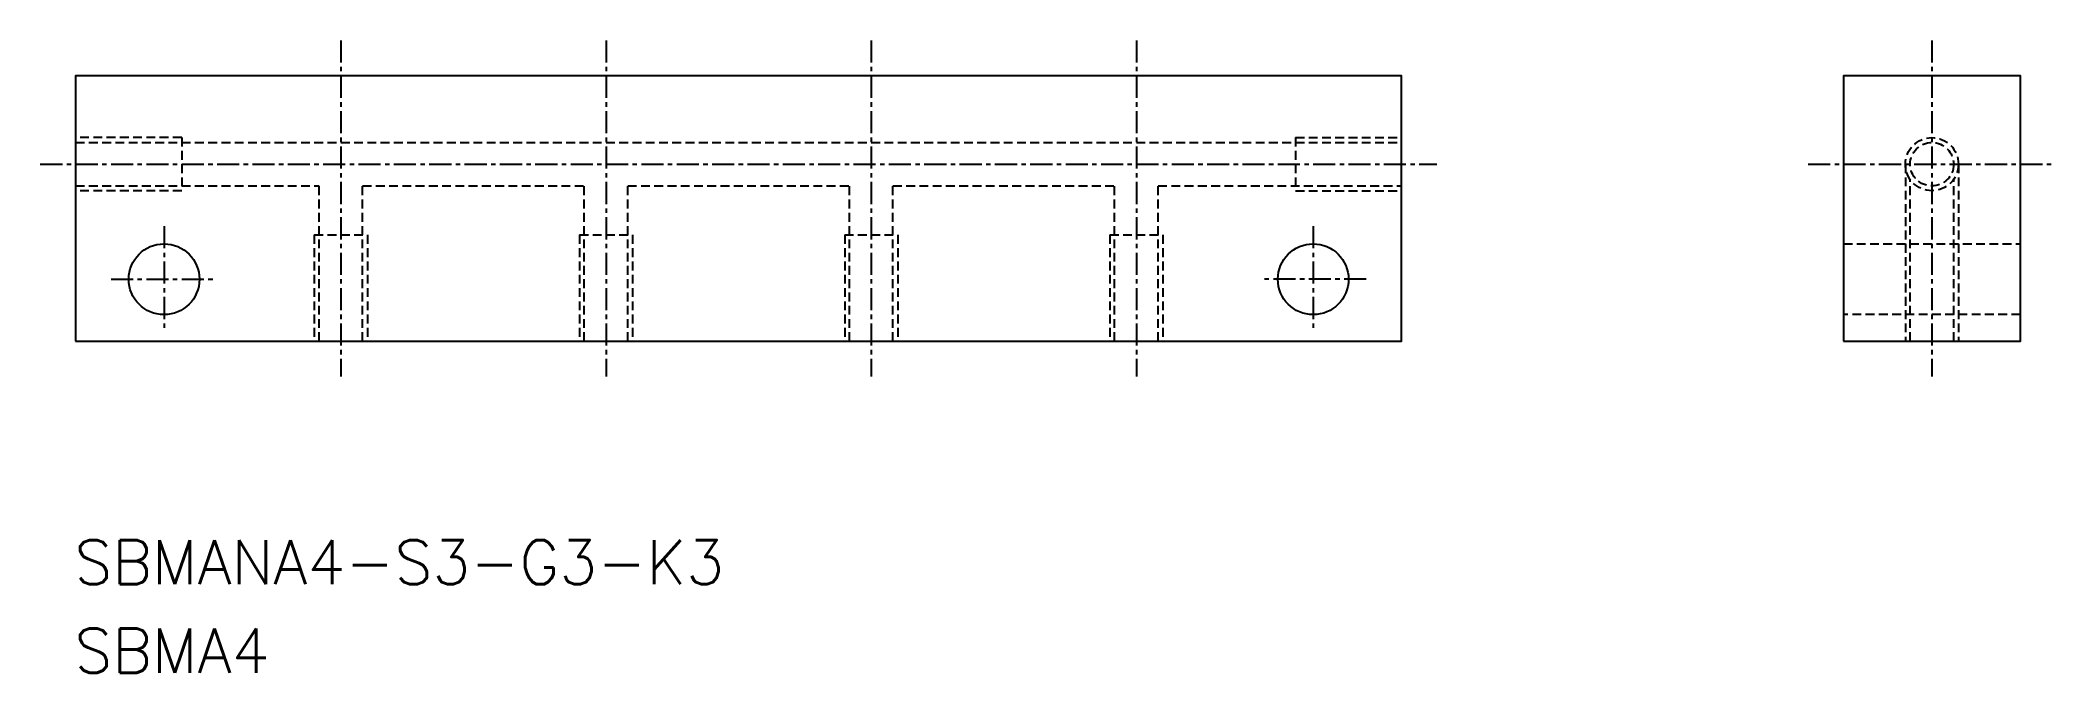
# Model space of a CAD drawing. Extents: x 75 to 189, y 79 to 114.
import ezdxf
from ezdxf.enums import TextEntityAlignment as Align

# ---------------------------------------------------------------- set-up
doc = ezdxf.new("R2010")
doc.units = 0
doc.linetypes.add('CENTER', pattern=[2, 1.25, -0.25, 0.25, -0.25])
doc.linetypes.add('DASHED', pattern=[0.75, 0.5, -0.25])
doc.layers.get('0').update_dxf_attribs({"linetype": 'CONTINUOUS'})
doc.layers.add('CENTER', color=1, linetype='CENTER')
doc.styles.get("Standard").update_dxf_attribs({"font": 'txt.shx', "bigfont": 'extfont.shx'})

msp = doc.modelspace()

# ---------------------------------------------------------------- linework, layer by layer
at = {"color": 3, "linetype": 'DASHED'}
for p, q in [((83, 109), (77, 109)), ((77, 108.73), (152, 108.73)), ((83, 109), (83, 106)), ((146, 109), (146, 106)), ((146, 109), (152, 109)), ((180.5, 107.5), (180.5, 97.5)), ((183.5, 107.5), (183.5, 97.5)), ((77, 106.27), (90.77, 106.27)), ((90.77, 97.5), (90.77, 106.27)), ((93.23, 97.5), (93.23, 106.27)), ((93.23, 106.27), (105.77, 106.27)), ((105.77, 97.5), (105.77, 106.27)), ((108.23, 97.5), (108.23, 106.27)), ((108.23, 106.27), (120.77, 106.27)), ((120.77, 97.5), (120.77, 106.27)), ((123.23, 97.5), (123.23, 106.27)), ((123.23, 106.27), (135.77, 106.27)), ((135.77, 97.5), (135.77, 106.27)), ((138.23, 97.5), (138.23, 106.27)), ((138.23, 106.27), (152, 106.27)), ((180.77, 97.5), (180.77, 106.64)), ((183.23, 97.5), (183.23, 106.64)), ((83, 106), (77, 106)), ((146, 106), (152, 106)), ((90.5, 103.5), (90.5, 97.5)), ((90.5, 103.5), (93.5, 103.5)), ((93.5, 103.5), (93.5, 97.5)), ((105.5, 103.5), (108.5, 103.5)), ((105.5, 103.5), (105.5, 97.5)), ((108.5, 103.5), (108.5, 97.5)), ((120.5, 103.5), (120.5, 97.5)), ((120.5, 103.5), (123.5, 103.5)), ((123.5, 103.5), (123.5, 97.5)), ((135.5, 103.5), (138.5, 103.5)), ((135.5, 103.5), (135.5, 97.5)), ((138.5, 103.5), (138.5, 97.5)), ((177, 103), (187, 103)), ((187, 99), (177, 99))]:
    msp.add_line(p, q, dxfattribs=at)
at = {"color": 7, "linetype": 'CONTINUOUS'}
for points in [[(77, 97.5), (152, 97.5), (152, 112.5), (77, 112.5)], [(177, 97.5), (187, 97.5), (187, 112.5), (177, 112.5)]]:
    msp.add_lwpolyline(points, close=True, dxfattribs=at)
at = {"color": 3, "linetype": 'DASHED'}
for radius in [1.5, 1.23]:
    msp.add_circle((182, 107.5), radius, dxfattribs=at)
at = {"color": 7, "linetype": 'CONTINUOUS'}
for centre in [(82, 101), (147, 101)]:
    msp.add_circle(centre, 2, dxfattribs=at)
at = {"layer": 'CENTER', "color": 1, "linetype": 'CENTER'}
for p, q in [((92, 114.5), (92, 95.5)), ((107, 114.5), (107, 95.5)), ((122, 114.5), (122, 95.5)), ((137, 114.5), (137, 95.5)), ((182, 114.5), (182, 95.5)), ((75, 107.5), (154, 107.5)), ((175, 107.5), (189, 107.5)), ((82, 104), (82, 98)), ((147, 104), (147, 98)), ((79, 101), (85, 101)), ((150, 101), (144, 101))]:
    msp.add_line(p, q, dxfattribs=at)

# ---------------------------------------------------------------- texts
at = {"color": 7, "linetype": 'CONTINUOUS'}
for s, p in [('SBMANA4-S3-G3-K3', (76.93, 85.01)), ('SBMA4', (76.93, 80.01))]:
    msp.add_text(s, height=2.5, dxfattribs=at).set_placement(p, align=Align.MIDDLE_LEFT)

doc.saveas('drawing.dxf')
